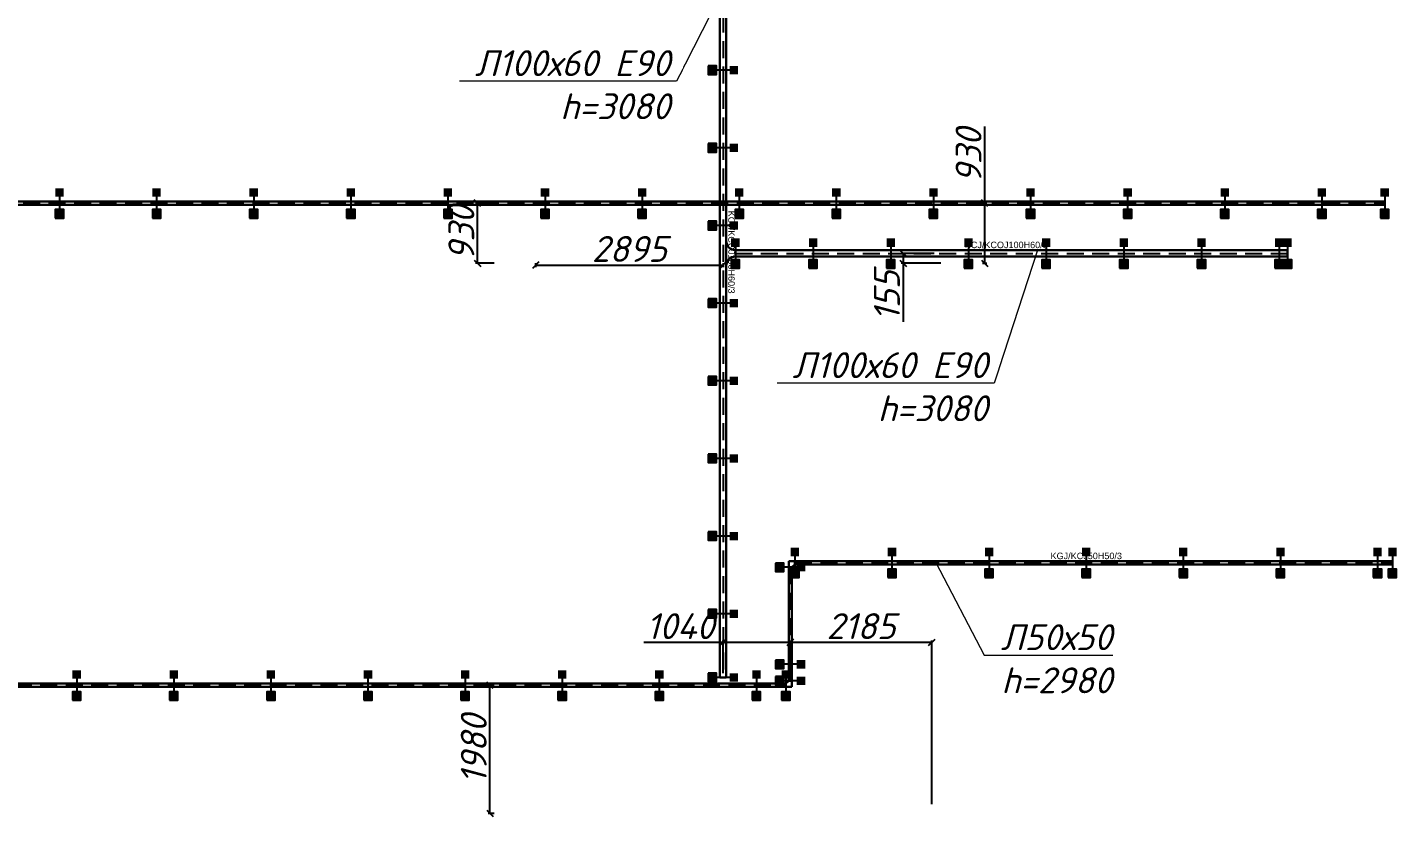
# Model space of a CAD drawing. Extents: x 221643 to 289394, y 86804 to 109436.
# Drawn here: x 228707 to 230822, y 89543 to 90763 of the extents above; entities that cross this region are included whole.
import ezdxf
from ezdxf import colors
from ezdxf.entities.mleader import LeaderData, LeaderLine
from ezdxf.math import Vec2, Vec3

# ---------------------------------------------------------------- set-up
doc = ezdxf.new("R2010")
doc.units = 0
doc.linetypes.add('DASHED2', pattern=[0.375, 0.25, -0.125])
doc.layers.get('Defpoints').update_dxf_attribs({"color": 140})
doc.layers.add('BAKS_opis', color=7, linetype='Continuous')
doc.layers.add("E_Прив'язки", color=24, linetype='Continuous')
for name, color, linetype, lineweight in [('E_Лотки', 5, 'Continuous', 30), ('E_Лотки_аварійні', 1, 'Continuous', 30), ('E_Позначення', 7, 'Continuous', 15)]:
    doc.layers.add(name, color=color, linetype=linetype, lineweight=lineweight)
doc.layers.add('E_Лотки_опори_опуски', color=2, linetype='Continuous', plot=False)
doc.styles.add('GOST 2.304', font='isocpeui.ttf')
doc.styles.add('ROMANS', font='ROMANS')
doc.styles.get("Standard").update_dxf_attribs({"font": 'arial.ttf'})
doc.styles.add('ГОСТ 2.304', font='isocpeui.ttf')
doc.dimstyles.new('1to10', dxfattribs={"dimtxt": 40, "dimasz": 10, "dimexe": 3, "dimexo": 0, "dimgap": 5, "dimtad": 1, "dimdec": 0, "dimlfac": 10, "dimrnd": 5, "dimtxsty": 'GOST 2.304', "dimblk": 'OBLIQUE', "dimcen": 2.5, "dimadec": 0, "dimazin": 0, "dimtfac": 1, "dimtdec": 0, "dimtmove": 0, "dimatfit": 3, "dimfxl": 1, "dimarcsym": 0})

# ---------------------------------------------------------------- blocks, each defined once
blk = doc.blocks.new('A$C44C0357C')
at = {"linetype": 'Continuous'}
for p, q in [((0, 95), (50, 95)), ((0, 95), (0, 0)), ((95, 0), (0, 0)), ((50, 95), (95, 50)), ((95, 50), (95, 0))]:
    blk.add_line(p, q, dxfattribs=at)
blk = doc.blocks.new('KK___50')
at = {"xscale": 0.1, "yscale": 0.1, "zscale": 0.1, "rotation": 270}
blk.add_blockref('A$C44C0357C', (-2.5, 9.5), dxfattribs=at)
at = {"style": 'ROMANS', "flags": 9}
for tag, p in [('SYMBOL', (-1370.4, 2080.3)), ('ID', (-1370, 2080.3)), ('NAME', (-1369.7, 2080.3)), ('TYP', (-1369.4, 2080.3)), ('LENGTH', (-1369.1, 2080.3)), ('ATT_1', (-1368.7, 2080.3)), ('ATT_2', (-1368.4, 2080.3)), ('ATT_3', (-1368, 2080.3)), ('ATT_4', (-1367.7, 2080.3)), ('ATT_5', (-1367.3, 2080.3)), ('LUSTRO', (-1366.9, 2080.3)), ('P1', (-1366.6, 2080.3)), ('P2', (-1366.3, 2080.3)), ('AN', (-1366, 2080.3))]:
    blk.add_attdef(tag, p, '', height=0.3, rotation=90, dxfattribs=at)
blk = doc.blocks.new('BAKS_1497')
at = {"layer": 'BAKS_opis', "linetype": 'DASHED2', "ltscale": 105}
blk.add_line((0, 0), (4695.4, 0), dxfattribs=at)
at = {"layer": 'E_Лотки'}
for points in [[(0, -2.5), (4695.4, -2.5), (4695.4, 2.5), (0, 2.5)], [(0, 2.5), (4695.4, 2.5), (4695.4, -2.5), (0, -2.5)], [(0, 2.5), (4695.4, 2.5), (4695.4, 2.5), (0, 2.5)], [(0, -2.5), (4695.4, -2.5), (4695.4, -2.5), (0, -2.5)]]:
    blk.add_3dface(points, dxfattribs=at)
at = {"flags": 1}
for tag, p in [('ID', (0, 2.5)), ('LENGTH', (0, 0)), ('ATT_1', (4702.4, 0)), ('ATT_2', (4702.4, 0)), ('ATT_3', (4702.4, 0)), ('ATT_4', (4702.4, 0)), ('ATT_5', (4702.4, 0)), ('AN', (4702.4, 0)), ('TYP', (4702.4, 0)), ('NAME', (4702.4, 0)), ('P1X', (4702.4, 0)), ('P2X', (4702.4, 0)), ('P1Y', (4702.4, 0)), ('P2Y', (4702.4, 0))]:
    blk.add_attdef(tag, p, '', height=2.5, dxfattribs=at)
at = {"layer": 'BAKS_opis'}
blk.add_attdef('SYMBOL', (2288.2, 5.5), '', height=10, dxfattribs=at)
blk = doc.blocks.new('BAKS_1498')
at = {"layer": 'BAKS_opis', "linetype": 'DASHED2', "ltscale": 105}
blk.add_line((0, 0), (923, 0), dxfattribs=at)
at = {"layer": 'E_Лотки'}
for points in [[(0, -2.5), (923, -2.5), (923, 2.5), (0, 2.5)], [(0, 2.5), (923, 2.5), (923, -2.5), (0, -2.5)], [(0, 2.5), (923, 2.5), (923, 2.5), (0, 2.5)], [(0, -2.5), (923, -2.5), (923, -2.5), (0, -2.5)]]:
    blk.add_3dface(points, dxfattribs=at)
at = {"flags": 1}
for tag, p in [('ID', (-7, 2.5)), ('LENGTH', (-7, 0)), ('ATT_1', (923, 0)), ('ATT_2', (923, 0)), ('ATT_3', (923, 0)), ('ATT_4', (923, 0)), ('ATT_5', (923, 0)), ('AN', (923, 0)), ('TYP', (923, 0)), ('NAME', (923, 0)), ('P1X', (923, 0)), ('P2X', (923, 0)), ('P1Y', (923, 0)), ('P2Y', (923, 0)), ('LUSTRO', (923, 0))]:
    blk.add_attdef(tag, p, '', height=2.5, dxfattribs=at)
at = {"layer": 'BAKS_opis'}
blk.add_attdef('SYMBOL', (395, 5.5), '', height=10, dxfattribs=at)
blk = doc.blocks.new('A$C4863500E')
at = {"linetype": 'Continuous'}
for p, q in [((380, 140), (0, 140)), ((240, 0), (140, 0))]:
    blk.add_line(p, q, dxfattribs=at)
for centre, start, end in [((0, 0), 0, 90), ((380, 0), 90, 180)]:
    blk.add_arc(centre, 140, start, end, dxfattribs=at)
blk = doc.blocks.new('TKD___100')
at = {"xscale": 0.1, "yscale": 0.1, "zscale": 0.1}
blk.add_blockref('A$C4863500E', (-19, -14), dxfattribs=at)
at = {"style": 'ROMANS', "flags": 9}
for tag, p in [('SYMBOL', (4.9, 15)), ('ID', (4.9, 14.7)), ('NAME', (4.9, 14.4)), ('TYP', (4.9, 14)), ('LENGTH', (4.9, 13.7)), ('ATT_1', (4.9, 13.4)), ('ATT_2', (4.9, 13)), ('ATT_3', (4.9, 12.7)), ('ATT_4', (4.9, 12.3)), ('ATT_5', (4.9, 11.9)), ('LUSTRO', (4.9, 11.6)), ('P1', (4.9, 11.2)), ('P2', (4.9, 10.9)), ('AN', (4.9, 10.6))]:
    blk.add_attdef(tag, p, '', height=0.3, dxfattribs=at)
blk = doc.blocks.new('BAKS_1573')
at = {"layer": 'BAKS_opis', "linetype": 'DASHED2', "ltscale": 105}
blk.add_line((0, 0), (852.9, 0), dxfattribs=at)
at = {"layer": 'E_Лотки_аварійні'}
for points in [[(0, -5), (852.9, -5), (852.9, 5), (0, 5)], [(0, 5), (852.9, 5), (852.9, -5), (0, -5)], [(0, 5), (852.9, 5), (852.9, 5), (0, 5)], [(0, -5), (852.9, -5), (852.9, -5), (0, -5)]]:
    blk.add_3dface(points, dxfattribs=at)
at = {"flags": 1}
for tag, p in [('ID', (0, 5)), ('LENGTH', (0, 0)), ('TYP', (852.9, 0)), ('ATT_1', (852.9, 0)), ('ATT_2', (852.9, 0)), ('ATT_3', (852.9, 0)), ('ATT_4', (852.9, 0)), ('ATT_5', (852.9, 0)), ('AN', (852.9, 0)), ('NAME', (852.9, 0)), ('P1X', (852.9, 0)), ('P2X', (852.9, 0)), ('P1Y', (852.9, 0)), ('P2Y', (852.9, 0)), ('LUSTRO', (852.9, 0))]:
    blk.add_attdef(tag, p, '', height=2.5, dxfattribs=at)
at = {"layer": 'BAKS_opis'}
blk.add_attdef('SYMBOL', (354.4, 8), '', height=10, dxfattribs=at)
blk = doc.blocks.new('BAKS_1636')
at = {"layer": 'BAKS_opis', "linetype": 'DASHED2', "ltscale": 105}
blk.add_line((0, 0), (0, -1298.3), dxfattribs=at)
at = {"layer": 'E_Лотки_аварійні'}
for points in [[(-5, 0), (-5, -1298.3), (5, -1298.3), (5, 0)], [(-5, 0), (-5, -1298.3), (-5, -1298.3), (-5, 0)], [(5, 0), (5, -1298.3), (-5, -1298.3), (-5, 0)], [(5, 0), (5, -1298.3), (5, -1298.3), (5, 0)]]:
    blk.add_3dface(points, dxfattribs=at)
at = {"flags": 1}
for tag, p in [('LENGTH', (0, 0)), ('ID', (5, 0)), ('ATT_1', (0, -1298.3)), ('ATT_2', (0, -1298.3)), ('ATT_3', (0, -1298.3)), ('ATT_4', (0, -1298.3)), ('ATT_5', (0, -1298.3)), ('AN', (0, -1298.3)), ('TYP', (0, -1298.3)), ('NAME', (0, -1298.3)), ('P1X', (0, -1298.3)), ('P2X', (0, -1298.3)), ('P1Y', (0, -1298.3)), ('P2Y', (0, -1298.3)), ('LUSTRO', (0, -1298.3))]:
    blk.add_attdef(tag, p, '', height=2.5, dxfattribs=at)
at = {"layer": 'BAKS_opis'}
blk.add_attdef('SYMBOL', (8, -577.2), '', height=10, rotation=270, dxfattribs=at)
blk = doc.blocks.new('BAKS_1637')
at = {"layer": 'BAKS_opis', "linetype": 'DASHED2', "ltscale": 105}
blk.add_line((0, 0), (0, -175.4), dxfattribs=at)
at = {"layer": 'E_Лотки'}
for points in [[(-2.5, 0), (-2.5, -175.4), (2.5, -175.4), (2.5, 0)], [(-2.5, 0), (-2.5, -175.4), (-2.5, -175.4), (-2.5, 0)], [(2.5, 0), (2.5, -175.4), (-2.5, -175.4), (-2.5, 0)], [(2.5, 0), (2.5, -175.4), (2.5, -175.4), (2.5, 0)]]:
    blk.add_3dface(points, dxfattribs=at)
at = {"flags": 1}
for tag, p in [('LENGTH', (0, 0)), ('ID', (2.5, 0)), ('ATT_2', (0, -175.4)), ('ATT_3', (0, -175.4)), ('ATT_1', (0, -175.4)), ('ATT_4', (0, -175.4)), ('ATT_5', (0, -175.4)), ('AN', (0, -175.4)), ('TYP', (0, -175.4)), ('P2X', (0, -175.4)), ('P2Y', (0, -175.4)), ('LUSTRO', (0, -175.4)), ('NAME', (0, -175.4)), ('P1X', (0, -175.4)), ('P1Y', (0, -175.4))]:
    blk.add_attdef(tag, p, '', height=2.5, dxfattribs=at)
at = {"layer": 'BAKS_opis', "flags": 1}
blk.add_attdef('SYMBOL', (5.5, -87.7), '', height=10, rotation=270, dxfattribs=at)
blk = doc.blocks.new('BAKS_1645')
at = {"layer": 'BAKS_opis', "linetype": 'DASHED2', "ltscale": 105}
blk.add_line((0, 0), (5647.1, 0), dxfattribs=at)
at = {"layer": 'E_Лотки'}
for points in [[(0, -2.5), (5647.1, -2.5), (5647.1, 2.5), (0, 2.5)], [(0, 2.5), (5647.1, 2.5), (5647.1, -2.5), (0, -2.5)], [(0, 2.5), (5647.1, 2.5), (5647.1, 2.5), (0, 2.5)], [(0, -2.5), (5647.1, -2.5), (5647.1, -2.5), (0, -2.5)]]:
    blk.add_3dface(points, dxfattribs=at)
at = {"flags": 1}
for tag, p in [('ID', (-7, 2.5)), ('LENGTH', (-7, 0)), ('TYP', (5647.1, 0)), ('ATT_1', (5647.1, 0)), ('ATT_2', (5647.1, 0)), ('ATT_3', (5647.1, 0)), ('ATT_4', (5647.1, 0)), ('ATT_5', (5647.1, 0)), ('AN', (5647.1, 0)), ('NAME', (5647.1, 0)), ('P1X', (5647.1, 0)), ('P2X', (5647.1, 0)), ('P1Y', (5647.1, 0)), ('P2Y', (5647.1, 0)), ('LUSTRO', (5647.1, 0))]:
    blk.add_attdef(tag, p, '', height=2.5, dxfattribs=at)
at = {"layer": 'BAKS_opis'}
blk.add_attdef('SYMBOL', (2757, 5.5), '', height=10, dxfattribs=at)
blk = doc.blocks.new('_None')
blk = doc.blocks.new('podpora_200')
for points in [[(-6.5, 10), (0, 10), (6.5, 10), (6.5, 23.1), (-6.5, 23.1)], [(-6.5, -23.1), (6.5, -23.1), (6.5, -10), (-6.5, -10)]]:
    blk.add_hatch(color=256).paths.add_polyline_path(points)
blk.add_line((0, 10), (0, -10))
blk.add_lwpolyline([(-6.5, -23.1), (6.5, -23.1), (6.5, -10), (-6.5, -10)], close=True)
at = {"style": 'ROMANS', "flags": 9}
for tag, p in [('SYMBOL', (3.3, 14.9)), ('TYP', (3.3, 13.9)), ('ATT_1', (3.3, 13.2)), ('ATT_2', (3.3, 12.9)), ('ATT_3', (3.3, 12.5)), ('ATT_4', (3.3, 12.2)), ('ATT_5', (3.3, 11.8)), ('AN', (3.3, 10.8)), ('ELEM', (3.3, 10.5)), ('ID', (3.3, 14.5)), ('NAME', (3.3, 14.2)), ('LENGTH', (3.3, 13.6)), ('P1', (3.3, 11.4)), ('P2', (3.3, 11.1))]:
    blk.add_attdef(tag, p, '', height=0.3, dxfattribs=at)
blk = doc.blocks.new('_Oblique')
at = {"color": 0, "linetype": 'ByBlock', "lineweight": -2}
blk.add_line((-0.5, -0.5), (0.5, 0.5), dxfattribs=at)
blk = doc.blocks.new('*D1578')
at = {"layer": 'Defpoints', "color": 0, "transparency": 16777216}
for p in [(229492, 90398.2), (229781.5, 90398.2), (229781.5, 90395.4)]:
    blk.add_point(p, dxfattribs=at)
at = {"layer": "E_Прив'язки", "color": 0, "lineweight": -2, "transparency": 16777216}
for p, q in [((229492, 90398.2), (229492, 90392.4)), ((229781.5, 90398.2), (229781.5, 90392.4)), ((229492, 90395.4), (229781.5, 90395.4))]:
    blk.add_line(p, q, dxfattribs=at)
at = {"layer": "E_Прив'язки", "color": 0, "lineweight": -2, "transparency": 16777216, "xscale": 10, "yscale": 10, "zscale": 10, "rotation": 180}
blk.add_blockref('_Oblique', (229492, 90395.4), dxfattribs=at)
at = {"layer": "E_Прив'язки", "color": 0, "lineweight": -2, "transparency": 16777216, "xscale": 10, "yscale": 10, "zscale": 10}
blk.add_blockref('_Oblique', (229781.5, 90395.4), dxfattribs=at)
at = {"layer": "E_Прив'язки", "color": 0, "transparency": 16777216, "insert": (229636.8, 90420.4), "char_height": 40, "attachment_point": 5, "style": 'GOST 2.304'}
blk.add_mtext('2895', dxfattribs=at)
blk = doc.blocks.new('*D1579')
at = {"layer": 'Defpoints', "color": 0, "transparency": 16777216}
for p in [(230059.6, 90398.2), (230107.4, 90413.6), (230118, 90398.2)]:
    blk.add_point(p, dxfattribs=at)
at = {"layer": "E_Прив'язки", "color": 0, "lineweight": -2, "transparency": 16777216}
for p, q in [((230107.4, 90413.6), (230056.6, 90413.6)), ((230118, 90398.2), (230056.6, 90398.2)), ((230059.6, 90413.6), (230059.6, 90398.2)), ((230059.6, 90398.2), (230059.6, 90307.7))]:
    blk.add_line(p, q, dxfattribs=at)
at = {"layer": "E_Прив'язки", "color": 0, "lineweight": -2, "transparency": 16777216, "xscale": 10, "yscale": 10, "zscale": 10}
for p, rotation in [((230059.6, 90413.6), 90), ((230059.6, 90398.2), 270)]:
    blk.add_blockref('_Oblique', p, dxfattribs=dict(at, rotation=rotation))
at = {"layer": "E_Прив'язки", "color": 0, "transparency": 16777216, "insert": (230034.6, 90348), "char_height": 40, "attachment_point": 5, "rotation": 90, "style": 'GOST 2.304'}
blk.add_mtext('155', dxfattribs=at)
blk = doc.blocks.new('*D1580')
at = {"layer": 'Defpoints', "color": 0, "transparency": 16777216}
for p in [(230182, 90491.2), (230185.7, 90491.2), (230182, 90398.2)]:
    blk.add_point(p, dxfattribs=at)
at = {"layer": "E_Прив'язки", "color": 0, "lineweight": -2, "transparency": 16777216}
for p, q in [((230185.7, 90491.2), (230185.7, 90609.8)), ((230182, 90491.2), (230188.7, 90491.2)), ((230185.7, 90398.2), (230185.7, 90491.2)), ((230182, 90398.2), (230188.7, 90398.2))]:
    blk.add_line(p, q, dxfattribs=at)
at = {"layer": "E_Прив'язки", "color": 0, "lineweight": -2, "transparency": 16777216, "xscale": 10, "yscale": 10, "zscale": 10}
for p, rotation in [((230185.7, 90491.2), 90), ((230185.7, 90398.2), 270)]:
    blk.add_blockref('_Oblique', p, dxfattribs=dict(at, rotation=rotation))
at = {"layer": "E_Прив'язки", "color": 0, "transparency": 16777216, "insert": (230160.7, 90564.4), "char_height": 40, "attachment_point": 5, "rotation": 90, "style": 'GOST 2.304'}
blk.add_mtext('930', dxfattribs=at)
blk = doc.blocks.new('*D1581')
at = {"layer": 'Defpoints', "color": 0, "transparency": 16777216}
for p in [(229885.4, 89812.5), (229885.4, 89762.9), (230104, 89562.2)]:
    blk.add_point(p, dxfattribs=at)
at = {"layer": "E_Прив'язки", "color": 0, "lineweight": -2, "transparency": 16777216}
for p, q in [((229885.4, 89762.9), (229885.4, 89815.5)), ((230104, 89812.5), (229885.4, 89812.5)), ((230104, 89562.2), (230104, 89815.5))]:
    blk.add_line(p, q, dxfattribs=at)
at = {"layer": "E_Прив'язки", "color": 0, "lineweight": -2, "transparency": 16777216, "xscale": 10, "yscale": 10, "zscale": 10, "rotation": 180}
blk.add_blockref('_Oblique', (229885.4, 89812.5), dxfattribs=at)
at = {"layer": "E_Прив'язки", "color": 0, "lineweight": -2, "transparency": 16777216, "xscale": 10, "yscale": 10, "zscale": 10}
blk.add_blockref('_Oblique', (230104, 89812.5), dxfattribs=at)
at = {"layer": "E_Прив'язки", "color": 0, "transparency": 16777216, "insert": (229994.7, 89837.5), "char_height": 40, "attachment_point": 5, "style": 'GOST 2.304'}
blk.add_mtext('2185', dxfattribs=at)
blk = doc.blocks.new('*D1582')
at = {"layer": 'Defpoints', "color": 0, "transparency": 16777216}
for p in [(229781.5, 89812.5), (229781.5, 89765), (229885.4, 89765)]:
    blk.add_point(p, dxfattribs=at)
at = {"layer": "E_Прив'язки", "color": 0, "lineweight": -2, "transparency": 16777216}
for p, q in [((229781.5, 89812.5), (229659.1, 89812.5)), ((229781.5, 89765), (229781.5, 89815.5)), ((229885.4, 89812.5), (229781.5, 89812.5)), ((229885.4, 89765), (229885.4, 89815.5))]:
    blk.add_line(p, q, dxfattribs=at)
at = {"layer": "E_Прив'язки", "color": 0, "lineweight": -2, "transparency": 16777216, "xscale": 10, "yscale": 10, "zscale": 10, "rotation": 180}
blk.add_blockref('_Oblique', (229781.5, 89812.5), dxfattribs=at)
at = {"layer": "E_Прив'язки", "color": 0, "lineweight": -2, "transparency": 16777216, "xscale": 10, "yscale": 10, "zscale": 10}
blk.add_blockref('_Oblique', (229885.4, 89812.5), dxfattribs=at)
at = {"layer": "E_Прив'язки", "color": 0, "transparency": 16777216, "insert": (229715.3, 89837.5), "char_height": 40, "attachment_point": 5, "style": 'GOST 2.304'}
blk.add_mtext('1040', dxfattribs=at)
blk = doc.blocks.new('*D1592')
at = {"layer": 'Defpoints', "color": 0, "transparency": 16777216}
for p in [(229402.2, 90491.2), (229428, 90491.2), (229428, 90398.2)]:
    blk.add_point(p, dxfattribs=at)
at = {"layer": "E_Прив'язки", "color": 0, "lineweight": -2, "transparency": 16777216}
for p, q in [((229428, 90491.2), (229399.2, 90491.2)), ((229402.2, 90398.2), (229402.2, 90491.2)), ((229428, 90398.2), (229399.2, 90398.2))]:
    blk.add_line(p, q, dxfattribs=at)
at = {"layer": "E_Прив'язки", "color": 0, "lineweight": -2, "transparency": 16777216, "xscale": 10, "yscale": 10, "zscale": 10}
for p, rotation in [((229402.2, 90491.2), 90), ((229402.2, 90398.2), 270)]:
    blk.add_blockref('_Oblique', p, dxfattribs=dict(at, rotation=rotation))
at = {"layer": "E_Прив'язки", "color": 0, "transparency": 16777216, "insert": (229377.2, 90444.7), "char_height": 40, "attachment_point": 5, "rotation": 90, "style": 'GOST 2.304'}
blk.add_mtext('930', dxfattribs=at)
blk = doc.blocks.new('*D1593')
at = {"layer": 'Defpoints', "color": 0, "transparency": 16777216}
for p in [(229421.4, 89746.2), (229428, 89746.2), (229428, 89548.2)]:
    blk.add_point(p, dxfattribs=at)
at = {"layer": "E_Прив'язки", "color": 0, "lineweight": -2, "transparency": 16777216}
for p, q in [((229428, 89746.2), (229418.4, 89746.2)), ((229421.4, 89548.2), (229421.4, 89746.2)), ((229428, 89548.2), (229418.4, 89548.2))]:
    blk.add_line(p, q, dxfattribs=at)
at = {"layer": "E_Прив'язки", "color": 0, "lineweight": -2, "transparency": 16777216, "xscale": 10, "yscale": 10, "zscale": 10}
for p, rotation in [((229421.4, 89746.2), 90), ((229421.4, 89548.2), 270)]:
    blk.add_blockref('_Oblique', p, dxfattribs=dict(at, rotation=rotation))
at = {"layer": "E_Прив'язки", "color": 0, "transparency": 16777216, "insert": (229396.4, 89647.2), "char_height": 40, "attachment_point": 5, "rotation": 90, "style": 'GOST 2.304'}
blk.add_mtext('1980', dxfattribs=at)

msp = doc.modelspace()

# ---------------------------------------------------------------- block references
at = {"layer": 'E_Лотки'}
for name, p in [('BAKS_1645', (225156.451, 90491.1718)), ('BAKS_1637', (229885.3993, 89928.5321)), ('BAKS_1497', (225183.0036, 89746.1718))]:
    msp.add_blockref(name, p, dxfattribs=at)
at = {"layer": 'E_Лотки', "rotation": 1.092814727599034e-11}
msp.add_blockref('KK___50', (229885.3993, 89928.5321), dxfattribs=at)
at = {"layer": 'E_Лотки'}
msp.add_blockref('BAKS_1498', (229892.3993, 89935.5321), dxfattribs=at).add_auto_attribs({'SYMBOL': 'KGJ/KCJ50H50/3'})
at = {"layer": 'E_Лотки', "xscale": -1, "rotation": 270.0000000000002}
msp.add_blockref('KK___50', (229878.3993, 89746.1718), dxfattribs=at)
at = {"layer": 'E_Лотки_аварійні'}
for name, p in [('BAKS_1636', (229781.5036, 91056.6718)), ('BAKS_1573', (229800.5036, 90413.6037))]:
    msp.add_blockref(name, p, dxfattribs=at).add_auto_attribs({'SYMBOL': 'KCJ/KCOJ100H60/3'})
at = {"layer": 'E_Лотки_аварійні', "xscale": -1, "rotation": 90}
msp.add_blockref('TKD___100', (229786.5036, 90413.6037), dxfattribs=at)
at = {"layer": 'E_Лотки_опори_опуски', "rotation": 270}
for p in [(229781.5036, 90696.6718), (229781.5036, 90576.6718), (229781.5036, 90456.6718), (229781.5036, 90336.6718), (229781.5036, 90216.6718), (229781.5036, 90096.6718), (229781.5036, 89976.6718), (229885.3993, 89928.5321), (229781.5036, 89856.6718), (229885.3993, 89778.5321), (229781.5036, 89758.3237), (229885.3993, 89753.1718)]:
    msp.add_blockref('podpora_200', p, dxfattribs=at)
at = {"layer": 'E_Лотки_опори_опуски'}
for p in [(228756.451, 90491.1718), (228906.451, 90491.1718), (229056.451, 90491.1718), (229206.451, 90491.1718), (229356.451, 90491.1718), (229506.451, 90491.1718), (229656.451, 90491.1718), (229806.451, 90491.1718), (229956.451, 90491.1718), (230106.451, 90491.1718), (230256.451, 90491.1718), (230406.451, 90491.1718), (230556.451, 90491.1718), (230706.451, 90491.1718), (230803.5036, 90491.1718), (229800.5036, 90413.6037), (229920.5036, 90413.6037), (230040.5036, 90413.6037), (230160.5036, 90413.6037), (230280.5036, 90413.6037), (230400.5036, 90413.6037), (230520.5036, 90413.6037), (230640.5036, 90413.6037), (230653.358, 90413.6037), (229892.3993, 89935.5321), (230042.3993, 89935.5321), (230192.3993, 89935.5321), (230342.3993, 89935.5321), (230492.3993, 89935.5321), (230642.3993, 89935.5321), (230792.3993, 89935.5321), (230815.3993, 89935.5321), (228783.0036, 89746.1718), (228933.0036, 89746.1718), (229083.0036, 89746.1718), (229233.0036, 89746.1718), (229383.0036, 89746.1718), (229533.0036, 89746.1718), (229683.0036, 89746.1718), (229833.0036, 89746.1718), (229878.3993, 89746.1718)]:
    msp.add_blockref('podpora_200', p, dxfattribs=at)

# ---------------------------------------------------------------- dimensions: what is measured, and where the dimension line sits
at = {"layer": "E_Прив'язки"}
for base, p1, p2, picture, middle in [((229402.2111, 90491.1718), (229428.0036, 90398.1718), (229428.0036, 90491.1718), '*D1592', (229377.2111, 90444.6718)), ((229421.3966, 89746.1718), (229428.0036, 89548.1718), (229428.0036, 89746.1718), '*D1593', (229396.3966, 89647.1718))]:
    dim = msp.add_linear_dim(base=base, p1=p1, p2=p2, angle=90, dimstyle='1to10', dxfattribs=at)
    dim.commit()
    dim.dimension.update_dxf_attribs({"geometry": picture, "text_midpoint": middle})
for base, p1, p2, picture, middle in [((229781.5036, 90395.4172), (229492.0036, 90398.1718), (229781.5036, 90398.1718), '*D1578', (229636.7536, 90420.4172)), ((229781.5036, 89812.5052), (229885.3993, 89765.0031), (229781.5036, 89765.0031), '*D1582', (229715.3066, 89837.5052))]:
    dim = msp.add_linear_dim(base=base, p1=p1, p2=p2, dimstyle='1to10', dxfattribs=at)
    dim.commit()
    dim.dimension.update_dxf_attribs({"geometry": picture, "text_midpoint": middle})

# ---------------------------------------------------------------- next in the draw order: leaders
at = {"layer": 'E_Позначення'}
ml = msp.add_multileader_mtext('Standard', dxfattribs=at)
ml.set_content('Л100х60 Е90\\Ph=3080', color=256, style='ГОСТ 2.304')
ml.set_leader_properties(color=256, linetype='ByLayer', lineweight=-1)
ml.set_arrow_properties(name='NONE')
ml.build(insert=Vec2(0, 0))
ml.multileader.update_dxf_attribs({"has_dogleg": 0, "text_left_attachment_type": 6, "text_right_attachment_type": 6, "dogleg_length": 0, "arrow_head_size": 0.1})
ctx = ml.context
ctx.base_point, ctx.char_height, ctx.arrow_head_size, ctx.landing_gap_size, ctx.plane_origin = Vec3(229363.6363, 90679.5157), 40, 0.1, 10, Vec3(231993.6213, 90515.5702)
ctx.left_attachment, ctx.right_attachment, ctx.text_align_type = 6, 6, 2
notes = []
notes.append((ctx, [(1, (1, 1, 0), (229709.6666, 90679.5157), (-1, 0), 0, [(0, [(229776.5036, 90810.8588)], 0, [])])]))
ctx.mtext.insert, ctx.mtext.alignment, ctx.mtext.flow_direction = Vec3(229699.6666, 90727.5157), 3, 5
ctx.mtext.has_bg_fill, ctx.mtext.bg_color, ctx.mtext.bg_scale_factor, ctx.mtext.bg_transparency, ctx.mtext.use_window_bg_color = 1, -1027028792, 1.5, 0, 1
ml = msp.add_multileader_mtext('Standard', dxfattribs=at)
ml.set_content('Л100х60 Е90\\Ph=3080', color=256, style='ГОСТ 2.304')
ml.set_leader_properties(color=256, linetype='ByLayer', lineweight=-1)
ml.set_arrow_properties(name='NONE')
ml.build(insert=Vec2(0, 0))
ml.multileader.update_dxf_attribs({"has_dogleg": 0, "text_left_attachment_type": 6, "text_right_attachment_type": 6, "dogleg_length": 0, "arrow_head_size": 0.1})
ctx = ml.context
ctx.base_point, ctx.char_height, ctx.arrow_head_size, ctx.landing_gap_size, ctx.plane_origin = Vec3(229854.1883, 90212.8442), 40, 0.1, 10, Vec3(232484.1733, 90123.3151)
ctx.left_attachment, ctx.right_attachment, ctx.text_align_type = 6, 6, 2
notes.append((ctx, [(1, (1, 1, 0), (230200.2186, 90212.8442), (-1, 0), 0, [(0, [(230267.0555, 90418.6037)], 0, [])])]))
ctx.mtext.insert, ctx.mtext.alignment, ctx.mtext.flow_direction = Vec3(230190.2186, 90260.8442), 3, 5
ctx.mtext.has_bg_fill, ctx.mtext.bg_color, ctx.mtext.bg_scale_factor, ctx.mtext.bg_transparency, ctx.mtext.use_window_bg_color = 1, -1027028792, 1.5, 0, 1
ml = msp.add_multileader_mtext('Standard', dxfattribs=at)
ml.set_content('Л50х50\\Ph=2980', color=256, style='ГОСТ 2.304')
ml.set_leader_properties(color=256, linetype='ByLayer', lineweight=-1)
ml.set_arrow_properties(name='NONE')
ml.build(insert=Vec2(0, 0))
ml.multileader.update_dxf_attribs({"has_dogleg": 0, "text_left_attachment_type": 6, "text_right_attachment_type": 6, "dogleg_length": 0, "arrow_head_size": 0.1})
ctx = ml.context
ctx.base_point, ctx.char_height, ctx.arrow_head_size, ctx.landing_gap_size, ctx.plane_origin = Vec3(230184.811, 89792.4691), 40, 0.1, 10, Vec3(232814.796, 89628.5236)
ctx.left_attachment, ctx.right_attachment, ctx.text_align_type = 6, 6, 2
notes.append((ctx, [(0, (1, 1, 0), (230184.811, 89792.4691), (1, 0), 0, [(0, [(230110.3994, 89935.8243)], 0, [])])]))
ctx.mtext.insert, ctx.mtext.alignment, ctx.mtext.flow_direction = Vec3(230382.3564, 89840.4691), 3, 5
ctx.mtext.has_bg_fill, ctx.mtext.bg_color, ctx.mtext.bg_scale_factor, ctx.mtext.bg_transparency, ctx.mtext.use_window_bg_color = 1, -1027028792, 1.5, 0, 1
for ctx, leaders in notes:
    for number, flags, end, landing, length, lines in leaders:
        leader = LeaderData()
        leader.index, (leader.has_last_leader_line, leader.has_dogleg_vector, leader.attachment_direction) = number, flags
        leader.last_leader_point, leader.dogleg_vector, leader.dogleg_length = Vec3(end), Vec3(landing), length
        for number, points, colour, breaks in lines:
            line = LeaderLine()
            line.index, line.vertices, line.color, line.breaks = number, Vec3.list(points), colors.encode_raw_color(colour), breaks
            leader.lines.append(line)
        ctx.leaders.append(leader)

# ---------------------------------------------------------------- next in the draw order: dimensions: what is measured, and where the dimension line sits
at = {"layer": "E_Прив'язки"}
dim = msp.add_linear_dim(base=(230185.7477, 90491.1718), p1=(230182.0036, 90398.1718), p2=(230182.0036, 90491.1718), angle=90, dimstyle='1to10', dxfattribs=at)
dim.commit()
dim.dimension.update_dxf_attribs({"geometry": '*D1580', "text_midpoint": (230185.7477, 90564.351), "dimtype": 160})
dim = msp.add_linear_dim(base=(230059.5512, 90398.1718), p1=(230107.4195, 90413.6037), p2=(230118.0036, 90398.1718), angle=90, dimstyle='1to10', dxfattribs=at)
dim.commit()
dim.dimension.update_dxf_attribs({"geometry": '*D1579', "text_midpoint": (230034.5512, 90347.9596)})
dim = msp.add_linear_dim(base=(229885.3993, 89812.5052), p1=(230104.0036, 89562.1718), p2=(229885.3993, 89762.9048), dimstyle='1to10', dxfattribs=at)
dim.commit()
dim.dimension.update_dxf_attribs({"geometry": '*D1581', "text_midpoint": (229994.7014, 89837.5052)})

doc.saveas('drawing.dxf')
